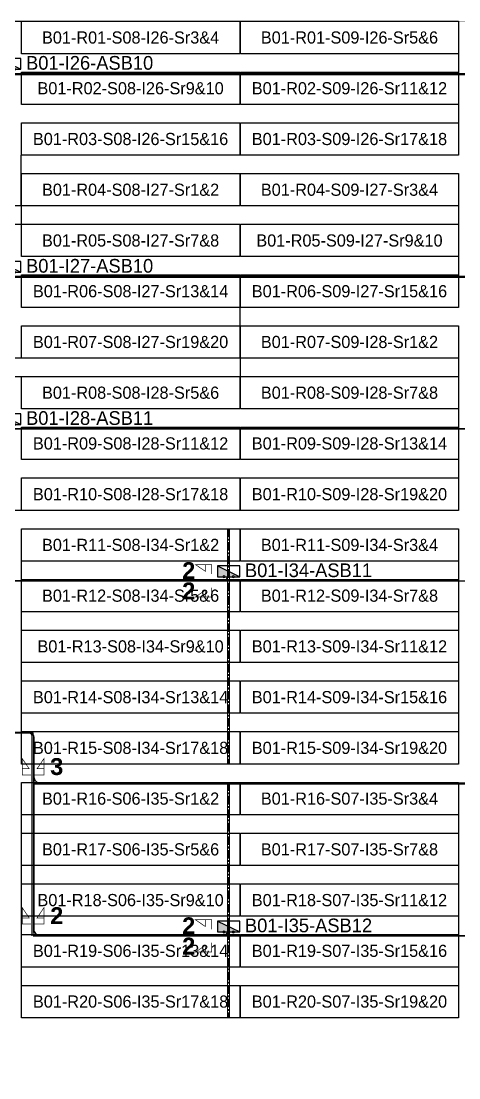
# Model space of a CAD drawing. Header units: metres. Extents: x 531856 to 532245, y 2674174 to 2674494.
# Drawn here: x 532083 to 532147.7, y 2674337.9 to 2674494.1 of the extents above; entities that cross this region are included whole.
import ezdxf
from ezdxf.enums import TextEntityAlignment as Align

# ---------------------------------------------------------------- set-up
doc = ezdxf.new("R2010")
doc.units = ezdxf.units.M
doc.linetypes.add('CENTER', pattern=[2, 1.25, -0.25, 0.25, -0.25])
doc.layers.add('Boundary-12.5 MW Block', color=6, linetype='Continuous', lineweight=9)
doc.layers.add('PILE', color=1, linetype='Continuous', lineweight=15)
for name, color, linetype in [('DC Trench BL-01', 40, 'Continuous'), ('E-Inverter Grouping', 2, 'Continuous'), ('Inverter Block-01', 7, 'Continuous'), ('LT Cable(AG) INV to LT Panel BL-01', 2, 'Continuous'), ('Messenger Wire Block-01 (Master Path)', 30, 'Continuous'), ('Messenger Wire Block-01 (MW Path)', 191, 'Continuous'), ('MMS Table Block-01', 8, 'Continuous'), ('Plan Line - DC BL-01', 40, 'Continuous'), ('Section Marking BL-01', 2, 'Continuous')]:
    doc.layers.add(name, color=color, linetype=linetype)
doc.styles.add('BoldTextStyle', font='arialbd.ttf')
doc.styles.get("Standard").update_dxf_attribs({"font": 'Adani Regular.ttf'})

# ---------------------------------------------------------------- blocks, each defined once
blk = doc.blocks.new('MMS Table (32.292 x 4.788)')
at = {"color": 0}
blk.add_lwpolyline([(0, -0.002), (0, 4.786), (32.292, 4.786), (32.292, -0.002)], close=True, dxfattribs=at)
at = {"color": 7}
blk.add_attdef('ID1', text='', height=1.8, dxfattribs=at).set_placement((16.146, 2.392), align=Align.MIDDLE_CENTER)
blk = doc.blocks.new('Inverter Block')
h = blk.add_hatch(color=0)
h.dxf.hatch_style = 1
h.paths.add_polyline_path([(-1.46, 2.27), (-1.46, 0.85), (1.46, 0.85)])
at = {"color": 0}
blk.add_lwpolyline([(1.46, 2.27), (-1.46, 2.27), (-1.46, 0.85), (1.46, 0.85)], close=True, dxfattribs=at)
blk.add_lwpolyline([(-1.46, 2.27), (1.46, 0.85)], dxfattribs=at)
at = {"layer": 'PILE'}
for centre in [(-0.61, 0.85), (0.61, 0.85)]:
    blk.add_circle(centre, 0.156, dxfattribs=at)
at = {"color": 7}
blk.add_attdef('ID', (-1.46, 3.01), '', height=1.8, dxfattribs=at)

msp = doc.modelspace()

# ---------------------------------------------------------------- linework, layer by layer
at = {"layer": 'Boundary-12.5 MW Block', "const_width": 0.05}
msp.add_lwpolyline([(531856.27, 2674494.08), (532244.88, 2674494.08), (532244.88, 2674174.29), (531856.27, 2674174.29)], close=True, dxfattribs=at)
at = {"layer": 'DC Trench BL-01', "color": 40, "const_width": 0.15}
for points in [[(532113.82, 2674419.08), (532113.52, 2674419.08), (532113.52, 2674384.29), (532113.82, 2674384.29)], [(532113.82, 2674381.58), (532113.52, 2674381.58), (532113.52, 2674346.79), (532113.82, 2674346.79)]]:
    msp.add_lwpolyline(points, close=True, dxfattribs=at)
at = {"layer": 'E-Inverter Grouping', "color": 3}
for points in [[(532147.7, 2674494.08), (532147.7, 2674474.29), (532082.92, 2674474.29), (532082.92, 2674466.79), (532050.62, 2674466.79), (532050.62, 2674494.08)], [(532147.7, 2674471.58), (532147.7, 2674451.79), (532115.31, 2674451.79), (532115.31, 2674444.29), (532050.62, 2674444.29), (532050.62, 2674464.08), (532083.02, 2674464.08), (532083.02, 2674471.58)], [(532147.7, 2674421.79), (532050.62, 2674421.79), (532050.62, 2674441.58), (532115.41, 2674441.58), (532115.41, 2674449.08), (532147.7, 2674449.08)], [(532147.7, 2674384.29), (532083.02, 2674384.29), (532083.02, 2674419.08), (532147.7, 2674419.08)], [(532147.7, 2674346.79), (532083.02, 2674346.79), (532083.02, 2674381.58), (532147.7, 2674381.58)]]:
    msp.add_lwpolyline(points, close=True, dxfattribs=at)
at = {"layer": 'LT Cable(AG) INV to LT Panel BL-01', "color": 5}
for points in [[(532046.31, 2674369.95), (532042.85, 2674369.95, -0.414214), (532041.95, 2674370.85), (532041.95, 2674373.9, 0.214019), (532041.65, 2674374.57), (532034.94, 2674380.55, -0.214019), (532034.63, 2674381.22), (532034.63, 2674382.86, -0.0289), (532034.64, 2674382.96), (532034.7, 2674383.44, 0.0289), (532034.7, 2674383.54), (532034.7, 2674485.33, -0.414214), (532035.6, 2674486.23), (532177.55, 2674486.23, 0.414214), (532178.45, 2674487.13), (532178.45, 2674487.73)], [(532046.31, 2674369.9), (532042.8, 2674369.9, -0.414214), (532041.9, 2674370.8), (532041.9, 2674373.88, 0.214019), (532041.6, 2674374.55), (532034.89, 2674380.53, -0.214019), (532034.58, 2674381.2), (532034.58, 2674382.86, -0.0289), (532034.59, 2674382.96), (532034.65, 2674383.44, 0.0289), (532034.65, 2674383.55), (532034.65, 2674455.38, -0.414214), (532035.55, 2674456.28), (532177.55, 2674456.28, 0.414214), (532178.45, 2674457.18), (532178.45, 2674457.73)], [(532044.37, 2674369.85), (532042.75, 2674369.85, -0.414214), (532041.85, 2674370.75), (532041.85, 2674373.86, 0.214019), (532041.55, 2674374.53), (532034.84, 2674380.51, -0.214019), (532034.53, 2674381.18), (532034.53, 2674382.86, -0.0289), (532034.54, 2674382.97), (532034.6, 2674383.44, 0.0289), (532034.6, 2674383.55), (532034.6, 2674432.93, -0.414214), (532035.5, 2674433.83), (532177.55, 2674433.83, 0.414214), (532178.45, 2674434.73), (532178.45, 2674435.23)], [(532044.37, 2674369.78), (532042.68, 2674369.78, -0.414214), (532041.78, 2674370.68), (532041.78, 2674373.82, 0.214019), (532041.48, 2674374.5), (532034.76, 2674380.47, -0.214019), (532034.46, 2674381.15), (532034.46, 2674382.87, -0.0289), (532034.47, 2674382.97), (532034.52, 2674383.45, 0.0289), (532034.53, 2674383.55), (532034.53, 2674410.5, -0.414214), (532035.43, 2674411.4), (532112.77, 2674411.4, 0.414214), (532113.67, 2674412.3), (532113.67, 2674412.73)], [(532044.37, 2674369.8), (532042.7, 2674369.8, -0.414214), (532041.8, 2674370.7), (532041.8, 2674373.83, 0.214019), (532041.5, 2674374.51), (532034.79, 2674380.48, -0.214019), (532034.48, 2674381.16), (532034.48, 2674382.86, -0.0289), (532034.49, 2674382.97), (532034.55, 2674383.45, 0.0289), (532034.55, 2674383.55), (532034.55, 2674410.48, -0.414214), (532035.45, 2674411.38), (532177.55, 2674411.38, 0.414214), (532178.45, 2674412.28), (532178.45, 2674412.73)], [(532042.3, 2674369.72, -0.325999), (532041.68, 2674370.58), (532041.68, 2674373.78, 0.214019), (532041.38, 2674374.45), (532034.66, 2674380.43, -0.214019), (532034.36, 2674381.1), (532034.36, 2674382.87, -0.0289), (532034.37, 2674382.98), (532034.42, 2674383.45, 0.0289), (532034.43, 2674383.56), (532034.43, 2674388.1, -0.414214), (532035.33, 2674389), (532083.96, 2674389, -0.414214), (532084.86, 2674388.1), (532084.86, 2674382.4, 0.414214), (532085.76, 2674381.5), (532177.55, 2674381.5, 0.414214), (532178.45, 2674382.4), (532178.45, 2674382.73)], [(532042.3, 2674369.76, -0.317911), (532041.7, 2674370.6), (532041.7, 2674373.79, 0.214019), (532041.4, 2674374.46), (532034.69, 2674380.44, -0.214019), (532034.38, 2674381.11), (532034.38, 2674382.87, -0.0289), (532034.39, 2674382.97), (532034.45, 2674383.45, 0.0289), (532034.45, 2674383.56), (532034.45, 2674388.08, -0.414214), (532035.35, 2674388.98), (532083.94, 2674388.98, -0.414214), (532084.84, 2674388.08), (532084.84, 2674359.88, 0.414214), (532085.74, 2674358.98), (532112.77, 2674358.98, 0.414214), (532113.67, 2674359.88), (532113.67, 2674360.23)], [(532042.3, 2674369.79, -0.309777), (532041.73, 2674370.63), (532041.73, 2674373.8, 0.214019), (532041.43, 2674374.47), (532034.71, 2674380.45, -0.214019), (532034.41, 2674381.12), (532034.41, 2674382.87, -0.0289), (532034.42, 2674382.97), (532034.47, 2674383.45, 0.0289), (532034.48, 2674383.56), (532034.48, 2674388.05, -0.414214), (532035.38, 2674388.95), (532083.91, 2674388.95, -0.414214), (532084.81, 2674388.05), (532084.81, 2674359.85, 0.414214), (532085.71, 2674358.95), (532177.55, 2674358.95, 0.414214), (532178.45, 2674359.85), (532178.45, 2674360.23)]]:
    msp.add_lwpolyline(points, format="xyb", dxfattribs=at)
at = {"layer": 'Messenger Wire Block-01 (Master Path)'}
for points in [[(532034.55, 2674486.38), (532180.09, 2674486.38)], [(532034.55, 2674456.38), (532180.09, 2674456.38)], [(532034.55, 2674433.88), (532180.09, 2674433.88)], [(532034.55, 2674411.38), (532180.09, 2674411.38)], [(532034.55, 2674388.88), (532084.74, 2674388.88)], [(532084.74, 2674358.88), (532084.74, 2674388.88)], [(532084.74, 2674381.38), (532180.09, 2674381.38)], [(532084.74, 2674358.88), (532180.09, 2674358.88)]]:
    msp.add_lwpolyline(points, dxfattribs=at)
at = {"layer": 'Messenger Wire Block-01 (MW Path)', "const_width": 0.1}
for points in [[(532034.55, 2674486.38), (532180.09, 2674486.38)], [(532034.55, 2674456.38), (532180.09, 2674456.38)], [(532034.55, 2674433.88), (532180.09, 2674433.88)], [(532034.55, 2674411.38), (532180.09, 2674411.38)], [(532034.55, 2674388.88), (532084.74, 2674388.88)], [(532084.49, 2674358.88), (532084.49, 2674388.88)], [(532084.74, 2674381.38), (532180.09, 2674381.38)], [(532084.74, 2674358.88), (532180.09, 2674358.88)]]:
    msp.add_lwpolyline(points, dxfattribs=at)
at = {"layer": 'Plan Line - DC BL-01', "color": 6, "linetype": 'CENTER'}
for points in [[(532113.67, 2674419.08), (532113.67, 2674384.29)], [(532113.67, 2674381.58), (532113.67, 2674346.79)]]:
    msp.add_lwpolyline(points, dxfattribs=at)
at = {"layer": 'Section Marking BL-01', "color": 94, "lineweight": 35, "true_color": 0x00a500, "const_width": 0.1}
for points in [[(532111.17, 2674412.38), (532111.17, 2674413.77), (532108.77, 2674413.77), (532110.25, 2674412.76), (532110.25, 2674413.77)], [(532111.17, 2674410.38), (532111.17, 2674408.99), (532108.77, 2674408.99), (532110.25, 2674410), (532110.25, 2674408.99)], [(532084.54, 2674382.67), (532083.15, 2674382.67), (532083.15, 2674385.07), (532084.16, 2674383.59), (532083.15, 2674383.59)], [(532084.94, 2674382.67), (532086.33, 2674382.67), (532086.33, 2674385.07), (532085.32, 2674383.59), (532086.33, 2674383.59)], [(532084.54, 2674360.63), (532083.15, 2674360.63), (532083.15, 2674363.03), (532084.16, 2674361.55), (532083.15, 2674361.55)], [(532084.94, 2674360.63), (532086.33, 2674360.63), (532086.33, 2674363.03), (532085.32, 2674361.55), (532086.33, 2674361.55)], [(532111.17, 2674359.88), (532111.17, 2674361.27), (532108.77, 2674361.27), (532110.25, 2674360.26), (532110.25, 2674361.27)], [(532111.17, 2674357.88), (532111.17, 2674356.49), (532108.77, 2674356.49), (532110.25, 2674357.5), (532110.25, 2674356.49)]]:
    msp.add_lwpolyline(points, dxfattribs=at)

# ---------------------------------------------------------------- block references
at = {"layer": 'Inverter Block-01'}
ref = msp.add_blockref('Inverter Block', (532081.28, 2674486.02), dxfattribs=dict(at, xscale=1.124999999976148, yscale=1.124999999976148, zscale=1.124999999976148))
ref.add_attrib('ID', 'B01-I26-ASB10', (532083.7, 2674486.92), dxfattribs={"layer": '0', "color": 7, "height": 2.025})
ref = msp.add_blockref('Inverter Block', (532081.28, 2674456.02), dxfattribs=dict(at, xscale=1.124999999976148, yscale=1.124999999976148, zscale=1.124999999976148))
ref.add_attrib('ID', 'B01-I27-ASB10', (532083.7, 2674456.92), dxfattribs={"layer": '0', "color": 7, "height": 2.025})
ref = msp.add_blockref('Inverter Block', (532081.28, 2674433.52), dxfattribs=dict(at, xscale=1.124999999976148, yscale=1.124999999976148, zscale=1.124999999976148))
ref.add_attrib('ID', 'B01-I28-ASB11', (532083.7, 2674434.42), dxfattribs={"layer": '0', "color": 7, "height": 2.025})
ref = msp.add_blockref('Inverter Block', (532113.67, 2674411.02), dxfattribs=dict(at, xscale=1.124999999976148, yscale=1.124999999976148, zscale=1.124999999976148))
ref.add_attrib('ID', 'B01-I34-ASB11', (532116.09, 2674411.92), dxfattribs={"layer": '0', "color": 7, "height": 2.025})
ref = msp.add_blockref('Inverter Block', (532113.67, 2674358.52), dxfattribs=dict(at, xscale=1.124999999976148, yscale=1.124999999976148, zscale=1.124999999976148))
ref.add_attrib('ID', 'B01-I35-ASB12', (532116.09, 2674359.42), dxfattribs={"layer": '0', "color": 7, "height": 2.025})
at = {"layer": 'MMS Table Block-01'}
for p, values in [((532083.02, 2674489.29), {'ID1': 'B01-R01-S08-I26-Sr3&4'}), ((532115.41, 2674489.29), {'ID1': 'B01-R01-S09-I26-Sr5&6'}), ((532083.02, 2674481.79), {'ID1': 'B01-R02-S08-I26-Sr9&10'}), ((532115.41, 2674481.79), {'ID1': 'B01-R02-S09-I26-Sr11&12'}), ((532083.02, 2674474.29), {'ID1': 'B01-R03-S08-I26-Sr15&16'}), ((532115.41, 2674474.29), {'ID1': 'B01-R03-S09-I26-Sr17&18'}), ((532083.02, 2674466.79), {'ID1': 'B01-R04-S08-I27-Sr1&2'}), ((532115.41, 2674466.79), {'ID1': 'B01-R04-S09-I27-Sr3&4'}), ((532083.02, 2674459.29), {'ID1': 'B01-R05-S08-I27-Sr7&8'}), ((532115.41, 2674459.29), {'ID1': 'B01-R05-S09-I27-Sr9&10'}), ((532083.02, 2674451.79), {'ID1': 'B01-R06-S08-I27-Sr13&14'}), ((532115.41, 2674451.79), {'ID1': 'B01-R06-S09-I27-Sr15&16'}), ((532083.02, 2674444.29), {'ID1': 'B01-R07-S08-I27-Sr19&20'}), ((532115.41, 2674444.29), {'ID1': 'B01-R07-S09-I28-Sr1&2'}), ((532083.02, 2674436.79), {'ID1': 'B01-R08-S08-I28-Sr5&6'}), ((532115.41, 2674436.79), {'ID1': 'B01-R08-S09-I28-Sr7&8'}), ((532083.02, 2674429.29), {'ID1': 'B01-R09-S08-I28-Sr11&12'}), ((532115.41, 2674429.29), {'ID1': 'B01-R09-S09-I28-Sr13&14'}), ((532083.02, 2674421.79), {'ID1': 'B01-R10-S08-I28-Sr17&18'}), ((532115.41, 2674421.79), {'ID1': 'B01-R10-S09-I28-Sr19&20'}), ((532083.02, 2674414.29), {'ID1': 'B01-R11-S08-I34-Sr1&2'}), ((532115.41, 2674414.29), {'ID1': 'B01-R11-S09-I34-Sr3&4'}), ((532083.02, 2674406.79), {'ID1': 'B01-R12-S08-I34-Sr5&6'}), ((532115.41, 2674406.79), {'ID1': 'B01-R12-S09-I34-Sr7&8'}), ((532083.02, 2674399.29), {'ID1': 'B01-R13-S08-I34-Sr9&10'}), ((532115.41, 2674399.29), {'ID1': 'B01-R13-S09-I34-Sr11&12'}), ((532083.02, 2674391.79), {'ID1': 'B01-R14-S08-I34-Sr13&14'}), ((532115.41, 2674391.79), {'ID1': 'B01-R14-S09-I34-Sr15&16'}), ((532083.02, 2674384.29), {'ID1': 'B01-R15-S08-I34-Sr17&18'}), ((532115.41, 2674384.29), {'ID1': 'B01-R15-S09-I34-Sr19&20'}), ((532083.02, 2674376.79), {'ID1': 'B01-R16-S06-I35-Sr1&2'}), ((532115.41, 2674376.79), {'ID1': 'B01-R16-S07-I35-Sr3&4'}), ((532083.02, 2674369.29), {'ID1': 'B01-R17-S06-I35-Sr5&6'}), ((532115.41, 2674369.29), {'ID1': 'B01-R17-S07-I35-Sr7&8'}), ((532083.02, 2674361.79), {'ID1': 'B01-R18-S06-I35-Sr9&10'}), ((532115.41, 2674361.79), {'ID1': 'B01-R18-S07-I35-Sr11&12'}), ((532083.02, 2674354.29), {'ID1': 'B01-R19-S06-I35-Sr13&14'}), ((532115.41, 2674354.29), {'ID1': 'B01-R19-S07-I35-Sr15&16'}), ((532083.02, 2674346.79), {'ID1': 'B01-R20-S06-I35-Sr17&18'}), ((532115.41, 2674346.79), {'ID1': 'B01-R20-S07-I35-Sr19&20'})]:
    msp.add_blockref('MMS Table (32.292 x 4.788)', p, dxfattribs=at).add_auto_attribs(values)

# ---------------------------------------------------------------- texts
at = {"layer": 'Section Marking BL-01', "color": 94, "true_color": 0x00a500, "style": 'BoldTextStyle'}
for s, p in [('2', (532107.77, 2674412.88)), ('2', (532107.77, 2674409.88)), ('3', (532088.24, 2674383.92)), ('2', (532088.24, 2674361.88)), ('2', (532107.77, 2674360.38)), ('2', (532107.77, 2674357.38))]:
    msp.add_text(s, height=2.5, dxfattribs=at).set_placement(p, align=Align.MIDDLE_CENTER)

doc.saveas('drawing.dxf')
